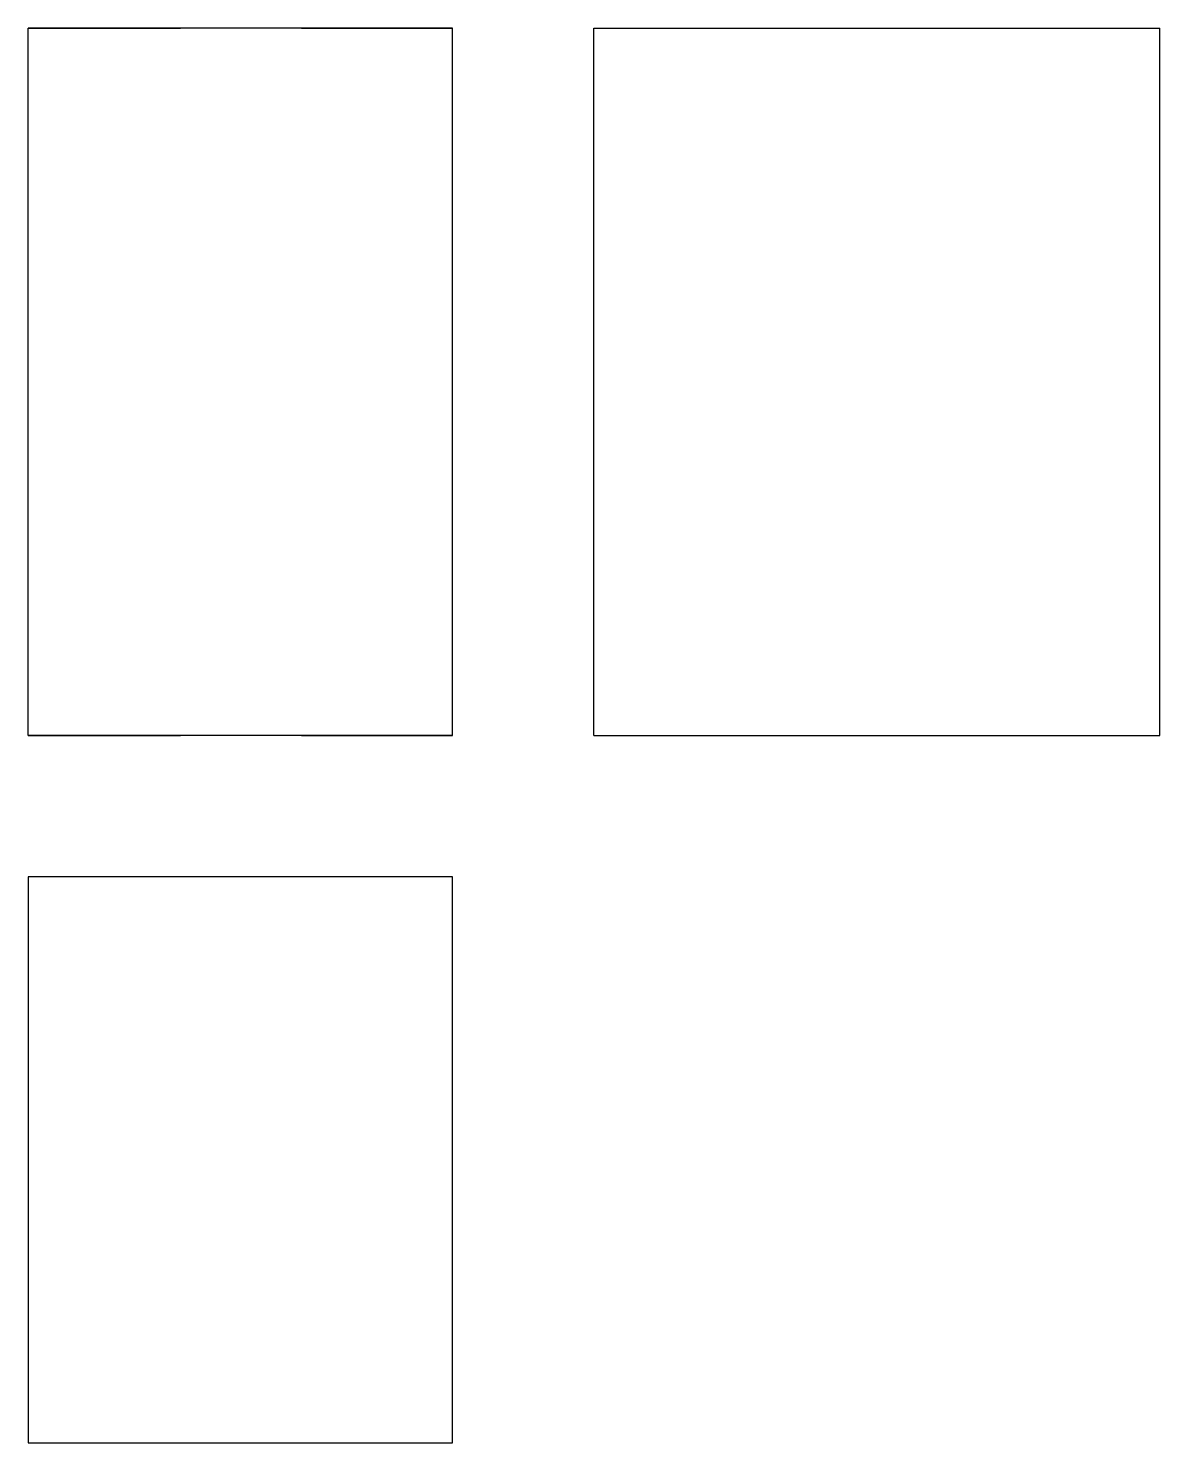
# Model space of a CAD drawing. Extents: x 0 to 0.93, y 0 to 1.17.
import ezdxf

# ---------------------------------------------------------------- set-up
doc = ezdxf.new("R2010")
doc.units = 0
doc.linetypes.add('HIDDEN', pattern=[0.029144, 0.019439, -0.009705])
for name, color, linetype in [('FRONT', 7, 'CONTINUOUS'), ('FRONT_HID', 7, 'HIDDEN'), ('LEFT', 7, 'CONTINUOUS'), ('TOP', 7, 'CONTINUOUS')]:
    doc.layers.add(name, color=color, linetype=linetype)

msp = doc.modelspace()

# ---------------------------------------------------------------- linework, layer by layer
at = {"layer": 'FRONT'}
for p, q in [((0.349731, 1.165771), (0, 1.165771)), ((0, 0.582885), (0, 1.165771)), ((0.349731, 0.582885), (0.349731, 1.165771)), ((0.349731, 0.582885), (0, 0.582885))]:
    msp.add_line(p, q, dxfattribs=at)
at = {"layer": 'FRONT_HID', "linetype": 'HIDDEN'}
for p, q in [((0, 1.165771), (0.025343, 1.165771)), ((0.025343, 1.165771), (0.324389, 1.165771)), ((0.324389, 1.165771), (0.349731, 1.165771)), ((0, 0.582885), (0.025343, 0.582885)), ((0.025343, 0.582885), (0.324389, 0.582885)), ((0.324389, 0.582885), (0.349731, 0.582885))]:
    msp.add_line(p, q, dxfattribs=at)
at = {"layer": 'LEFT'}
for p, q in [((0.466308, 0.582885), (0.466308, 1.165771)), ((0.466308, 1.165771), (0.932617, 1.165771)), ((0.932617, 0.582885), (0.932617, 1.165771)), ((0.466308, 0.582885), (0.932617, 0.582885))]:
    msp.add_line(p, q, dxfattribs=at)
at = {"layer": 'TOP'}
for p, q in [((0.349731, 0.466308), (0, 0.466308)), ((0, 0.466308), (0, 0)), ((0.349731, 0), (0.349731, 0.466308)), ((0, 0), (0.025343, 0)), ((0.025343, 0), (0.324389, 0)), ((0.324389, 0), (0.349731, 0))]:
    msp.add_line(p, q, dxfattribs=at)

doc.saveas('drawing.dxf')
